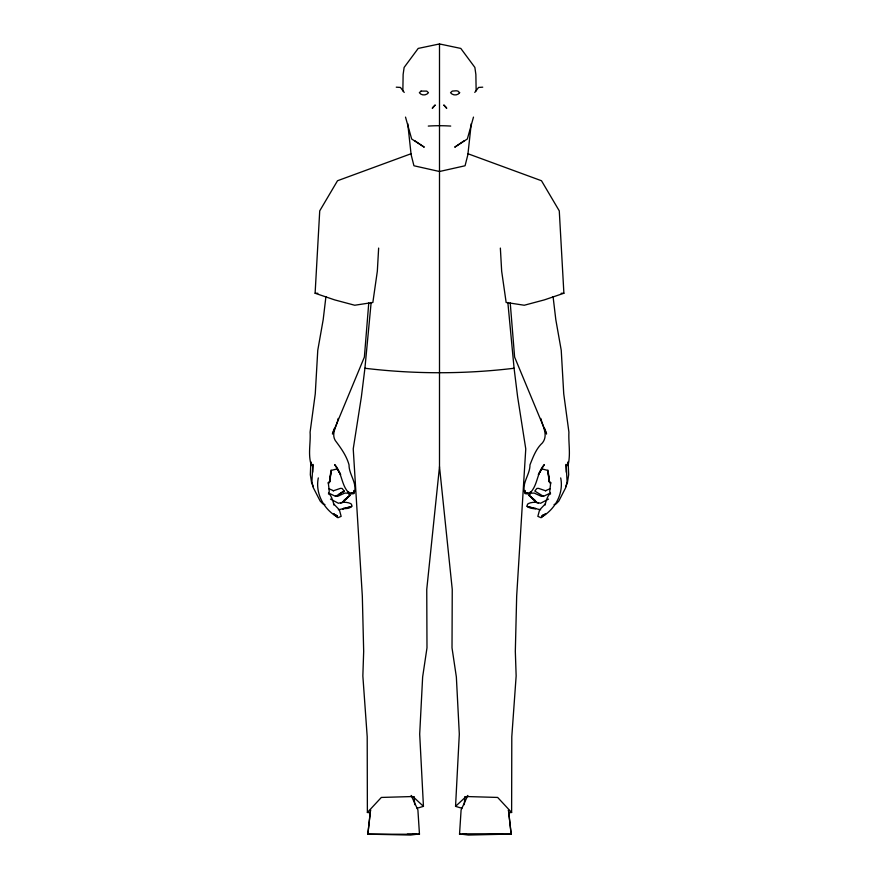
<?xml version="1.0" encoding="UTF-8"?>
<svg xmlns="http://www.w3.org/2000/svg" width="879" height="879" viewBox="0 0 879 879"><rect width="100%" height="100%" fill="white"/><g stroke="black" fill="none" stroke-linecap="round" stroke-linejoin="round"><path stroke-width="1.32" d="M508.919 812.778L511.622 812.471L511.798 736.734L516.149 675.94L515.325 651.383L516.676 596.05L525.763 448.883L517.621 396.847L514.083 368.257L507.853 302.486M312.737 472.177L312.88 464.332L311.913 481.56L313.188 487.46L320.187 501.074L322.846 503.854L324.955 504.579M402.857 90.911L403.131 74.451L404.131 67.43L418.206 48.422L439.5 43.95L460.794 48.422L474.869 67.43L475.869 74.451L476.143 90.911M353.688 492.877L350.04 493.35L347.919 491.57L350.04 493.35L353.688 492.877L353.754 490.504M567.977 465.54C570.823 454.333 568.372 443.423 568.911 432.16L563.736 393.836L561.231 350.271L555.814 319.692L553.067 296.564M461.904 808.251L455.553 806.351L459.31 734.119L456.355 676.951L452.015 647.867L452.245 589.38L439.5 466.716L439.5 43.95M378.64 248.076L377.333 271.204L372.85 302.486L354.731 305.244L334.635 299.882L315.111 293.256L319.725 210.872L337.514 180.744L411.251 153.671M464.321 804.67L464.826 796.594M466.551 834.248L459.53 834.237L461.101 809.966L467.848 795.44M371.147 302.486L364.917 368.257L361.379 396.847L353.237 448.883L362.324 596.05L363.675 651.383L362.851 675.94L367.202 736.734L367.378 812.471L370.081 812.778M331.053 470.111L329.966 481.439L328.427 483.78L329.262 491.262L328.493 494.031C330.295 492.855 333.46 501.711 333.844 504.975L333.613 503.843L339.404 509.908L341.151 516.358L337.888 517.742L333.866 514.281L335.789 515.94M368.762 302.969L364.378 357.105L332.427 434.028L334.119 428.809M439.5 466.716L426.754 589.38L426.985 647.867L422.645 676.951L419.69 734.119L423.447 806.351L417.096 808.251M471.254 123.631L467.881 154.638L465.068 165.768L439.5 171.504L413.932 165.768L411.119 154.638L407.746 123.631M543.211 515.94L545.134 514.281L541.112 517.742L537.849 516.358L539.596 509.908L545.387 503.843L545.156 504.975C545.54 501.711 548.705 492.855 550.507 494.031L549.738 491.262L550.573 483.78L549.034 481.439L547.947 470.111M325.933 296.564L323.186 319.692L317.769 350.271L315.264 393.836L310.089 432.16C310.814 443.423 307.727 454.432 311.408 465.584M330.68 472.616L329.691 480.154L331.471 470.353L337.14 468.892L340.645 474.572L334.668 464.573C342.623 473.133 340.975 486.68 350.26 494.086L353.962 493.602C358.028 483.604 348.82 474.77 349.029 464.848C346.436 455.553 340.821 447.916 335.218 440.434C330.943 433.193 337.173 425.689 338.184 418.448M318.308 477.912C315.045 493.504 324.043 509.666 337.646 517.149M567.592 465.584L568.142 461.86L568.669 474.737L567.394 482.758L565.779 486.669M473.484 117.105L467.342 138.981L454.718 147.178L464.244 140.739M535.157 508.249C538.915 509.567 525.972 508.282 527.026 505.436L528.037 503.722C531.872 501.766 536.619 502.008 540.585 503.271L548.518 499.074M343.524 500.942L349.919 495.426L348.073 493.196L344.81 493.064L337.624 496.349L334.547 495.844L328.493 493.02M474.781 92.438L478.561 87.439L482.736 87.175M342.381 502.359L343.832 500.788M367.378 812.471L381.343 797.44L412.899 796.528L423.447 806.351M343.326 508.611L342.7 508.886L343.843 508.249M550.507 493.02L544.453 495.844L541.376 496.349L534.19 493.064L530.927 493.196L529.081 495.426L535.476 500.942M545.463 490.735L550.243 488.658M455.553 806.351L466.101 796.528L497.657 797.44L511.622 812.471M344.216 500.107L349.919 495.426L342.876 502.294L340.634 503.206M328.098 482.989L329.966 481.439L328.219 482.879M330.482 499.074L338.415 503.271C342.381 502.008 347.128 501.766 350.963 503.722L351.974 505.436C351.237 508.589 345.963 508.71 342.953 508.611M541.354 517.149C554.957 509.666 563.955 493.504 560.692 477.912M335.371 496.448L344.183 491.064L342.107 488.438L340.393 488.383L333.196 490.856M554.045 504.579L556.154 503.854L558.813 501.074L565.812 487.46L567.087 481.56L566.12 464.332L566.263 472.177M467.749 153.671L541.486 180.744L559.275 210.872L563.889 293.256L544.365 299.882L524.269 305.244L506.15 302.486L501.667 271.204L500.36 248.076M344.997 508.172L351.908 506.447M350.644 506.853L338.349 509.82M514.083 368.257C464.541 374.223 414.459 374.223 364.917 368.257M428.282 126.071C435.819 125.587 443.181 125.587 450.718 126.071M502.623 834.259L468.386 835.05L462.442 834.292L511.182 834.193L508.447 809.922L511.149 834.16L459.53 834.237M561.154 293.289L563.889 293.256M412.449 834.248L419.47 834.237L417.899 809.966L411.152 795.44M407.296 834.193L419.47 834.237M315.111 293.256L317.846 293.289M540.651 509.82L528.356 506.853M396.264 87.175L400.439 87.439L404.219 92.438M525.312 492.877L528.949 493.383L531.081 491.57L528.96 493.35L525.312 492.877L525.246 490.504M527.092 506.447L534.003 508.172M328.757 488.658L333.537 490.735M545.804 490.856L538.607 488.383L536.893 488.438L534.817 491.064L543.629 496.448M538.366 503.206L536.124 502.294L529.081 495.426L534.784 500.107M414.756 140.739L424.282 147.178L411.658 138.981L405.516 117.105M550.781 482.879L549.034 481.439L550.902 482.989M535.168 500.788L536.619 502.359M313.221 486.669L311.606 482.758L310.331 474.737L310.858 461.86L311.023 465.54M544.881 428.809L546.573 434.028L514.622 357.105L510.238 302.969M540.816 418.448C542.772 426.381 548.43 435.292 542.464 442.862C536.058 448.697 533.124 457.025 529.971 464.848C530.18 474.77 520.972 483.604 525.038 493.602L528.74 494.086C538.025 486.68 536.377 473.133 544.332 464.573L538.355 474.572L541.86 468.892L547.529 470.353L549.309 480.154L548.32 472.616M414.174 796.594L414.679 804.67M370.553 809.922L367.851 834.16L410.614 835.05L416.558 834.292L367.851 834.16L370.553 809.922M432.567 107.59L432.325 108.425L435.237 104.964L432.567 107.59M339.679 493.712L339.107 494.35L344.183 491.064L339.679 493.712M421.052 91.097L419.36 92.702C421.437 95.767 426.348 95.613 428.469 92.702L426.744 91.097L421.052 91.097M459.64 92.702C457.563 95.767 452.652 95.613 450.531 92.702L452.256 91.097L456.245 90.779L457.948 91.097L459.64 92.702M543.398 514.907L541.849 515.852L545.606 514.094L543.398 514.907M333.866 514.05L337.151 515.852L333.866 514.05M446.433 107.59L443.763 104.964L446.675 108.425L446.433 107.59"/></g></svg>
